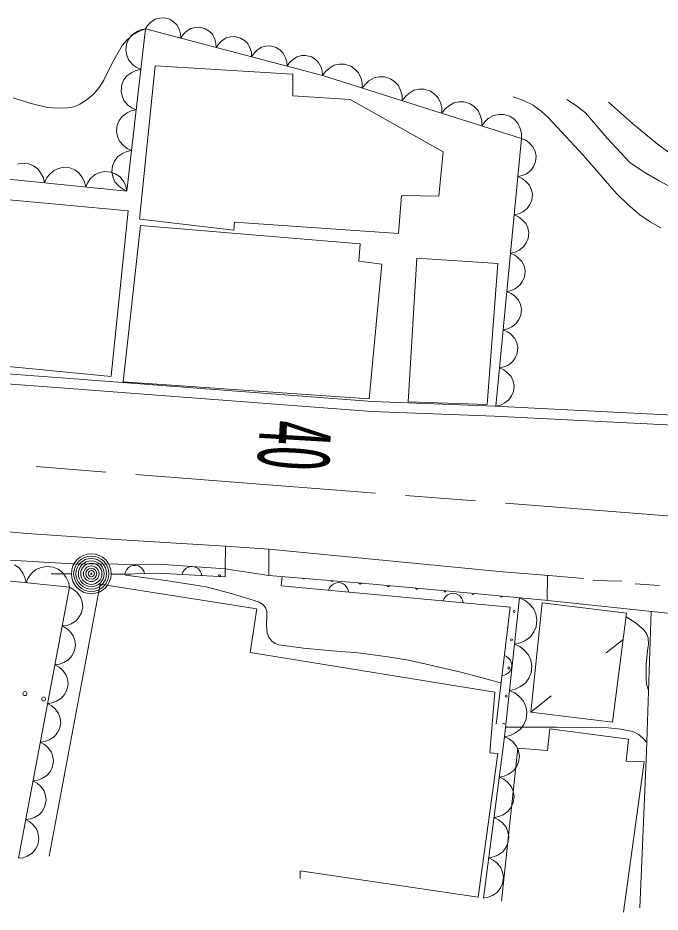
# Model space of a CAD drawing. Units: millimetres, scale not verified. Extents: x 40000 to 680000, y 20000 to 380000.
# Drawn here: x 97158 to 129221, y 282609 to 327217 of the extents above; entities that cross this region are included whole.
import ezdxf
from ezdxf.enums import TextEntityAlignment as Align

# ---------------------------------------------------------------- set-up
doc = ezdxf.new("R2010")
doc.units = ezdxf.units.MM
doc.header["$LTSCALE"] = 1000
doc.linetypes.add('CHAIN', pattern=[18.5, 12, -1.5, 3.5, -1.5])
doc.layers.add('S-BGD', color=7, linetype='Continuous', lineweight=13)
doc.styles.add('ＭＳ ゴシック', font='')
doc.styles.get('ＭＳ ゴシック').set_extended_font_data('MS Gothic')

msp = doc.modelspace()

# ---------------------------------------------------------------- linework, layer by layer
at = {"layer": 'S-BGD'}
for p, q in [((103796, 327002), (103649, 326856)), ((104020, 327151), (103796, 327002)), ((104242, 327206), (104020, 327151)), ((104468, 327217), (104242, 327206)), ((104742, 327145), (104468, 327217)), ((104932, 327023), (104742, 327145)), ((105098, 326866), (104932, 327023)), ((102602, 318577), (103524, 326672)), ((102905, 326379), (103198, 326543)), ((103283, 326622), (103072, 326523)), ((103198, 326543), (103524, 326672)), ((103524, 326672), (103283, 326622)), ((103649, 326856), (103524, 326672)), ((103524, 326672), (112366, 324335)), ((105219, 326626), (105098, 326866)), ((105280, 326425), (105219, 326626)), ((105564, 326535), (105417, 326389)), ((105788, 326684), (105564, 326535)), ((106011, 326738), (105788, 326684)), ((106236, 326750), (106011, 326738)), ((106510, 326677), (106236, 326750)), ((106700, 326556), (106510, 326677)), ((106867, 326398), (106700, 326556)), ((102366, 325841), (102611, 326129)), ((102680, 326143), (102577, 325914)), ((102611, 326129), (102905, 326379)), ((102826, 326352), (102680, 326143)), ((103072, 326523), (102826, 326352)), ((105293, 326204), (105280, 326425)), ((105417, 326389), (105293, 326204)), ((106988, 326158), (106867, 326398)), ((107048, 325958), (106988, 326158)), ((107557, 326216), (107333, 326067)), ((107779, 326271), (107557, 326216)), ((108005, 326282), (107779, 326271)), ((108279, 326210), (108005, 326282)), ((108469, 326088), (108279, 326210)), ((108635, 325931), (108469, 326088)), ((101881, 324988), (102366, 325841)), ((102577, 325914), (102541, 325600)), ((107061, 325737), (107048, 325958)), ((107185, 325922), (107061, 325737)), ((107333, 326067), (107185, 325922)), ((108756, 325691), (108635, 325931)), ((108817, 325490), (108756, 325691)), ((109325, 325749), (109101, 325600)), ((109548, 325803), (109325, 325749)), ((109773, 325815), (109548, 325803)), ((110047, 325742), (109773, 325815)), ((110237, 325621), (110047, 325742)), ((102541, 325600), (102590, 325354)), ((102590, 325354), (102686, 325117)), ((108829, 325269), (108817, 325490)), ((108954, 325454), (108829, 325269)), ((109101, 325600), (108954, 325454)), ((110404, 325463), (110237, 325621)), ((110525, 325223), (110404, 325463)), ((110585, 325023), (110525, 325223)), ((111094, 325281), (110870, 325132)), ((111316, 325336), (111094, 325281)), ((111541, 325347), (111316, 325336)), ((111816, 325275), (111541, 325347)), ((112006, 325154), (111816, 325275)), ((101449, 324106), (101881, 324988)), ((102686, 325117), (102886, 324894)), ((102886, 324894), (103070, 324756)), ((103070, 324756), (103293, 324648)), ((103237, 317170), (104012, 324820)), ((104012, 324820), (110889, 324403)), ((110598, 324802), (110585, 325023)), ((110722, 324987), (110598, 324802)), ((110870, 325132), (110722, 324987)), ((112172, 324996), (112006, 325154)), ((112293, 324756), (112172, 324996)), ((112354, 324555), (112293, 324756)), ((112956, 324853), (112693, 324696)), ((113212, 324904), (112956, 324853)), ((113469, 324905), (113212, 324904)), ((113777, 324808), (113469, 324905)), ((113987, 324660), (113777, 324808)), ((102596, 324328), (102449, 324119)), ((102841, 324500), (102596, 324328)), ((103052, 324599), (102841, 324500)), ((103293, 324648), (103052, 324599)), ((110889, 324403), (110888, 323331)), ((112366, 324335), (112354, 324555)), ((112518, 324538), (112366, 324335)), ((112366, 324335), (122303, 321207)), ((112693, 324696), (112518, 324538)), ((114168, 324472), (113987, 324660)), ((114293, 324192), (114168, 324472)), ((101220, 323747), (101449, 324106)), ((102346, 323890), (102310, 323576)), ((102449, 324119), (102346, 323890)), ((114351, 323961), (114293, 324192)), ((114354, 323709), (114351, 323961)), ((114505, 323913), (114354, 323709)), ((114680, 324070), (114505, 323913)), ((114943, 324228), (114680, 324070)), ((115199, 324279), (114943, 324228)), ((115456, 324280), (115199, 324279)), ((115764, 324183), (115456, 324280)), ((115974, 324035), (115764, 324183)), ((116155, 323847), (115974, 324035)), ((100621, 323144), (100944, 323426)), ((100944, 323426), (101220, 323747)), ((102310, 323576), (102359, 323330)), ((116280, 323567), (116155, 323847)), ((116339, 323336), (116280, 323567)), ((116668, 323445), (116493, 323287)), ((116930, 323603), (116668, 323445)), ((117186, 323653), (116930, 323603)), ((117443, 323654), (117186, 323653)), ((117752, 323557), (117443, 323654)), ((117962, 323409), (117752, 323557)), ((118143, 323221), (117962, 323409)), ((96915, 323221), (97761, 322959)), ((100258, 322908), (100621, 323144)), ((102359, 323330), (102455, 323094)), ((102455, 323094), (102655, 322871)), ((110888, 323331), (113746, 323152)), ((113746, 323152), (118390, 320532)), ((116341, 323084), (116339, 323336)), ((116493, 323287), (116341, 323084)), ((118268, 322942), (118143, 323221)), ((118918, 322977), (118655, 322820)), ((119174, 323028), (118918, 322977)), ((119431, 323029), (119174, 323028)), ((119739, 322932), (119431, 323029)), ((122400, 323089), (121881, 323277)), ((122881, 322856), (122400, 323089)), ((124565, 323149), (125051, 322838)), ((126645, 323018), (127838, 321952)), ((97761, 322959), (98630, 322754)), ((98630, 322754), (99137, 322710)), ((99137, 322710), (99655, 322726)), ((99655, 322726), (99965, 322788)), ((99965, 322788), (100258, 322908)), ((102822, 322575), (102610, 322476)), ((102655, 322871), (102839, 322732)), ((103063, 322625), (102822, 322575)), ((102839, 322732), (103063, 322625)), ((118326, 322710), (118268, 322942)), ((118328, 322458), (118326, 322710)), ((118480, 322662), (118328, 322458)), ((118655, 322820), (118480, 322662)), ((119949, 322784), (119739, 322932)), ((120130, 322596), (119949, 322784)), ((120255, 322316), (120130, 322596)), ((123284, 322569), (122881, 322856)), ((123647, 322238), (123284, 322569)), ((125051, 322838), (125498, 322479)), ((102219, 322096), (102116, 321866)), ((102365, 322304), (102219, 322096)), ((102610, 322476), (102365, 322304)), ((120313, 322085), (120255, 322316)), ((120316, 321833), (120313, 322085)), ((120643, 322194), (120467, 322036)), ((120905, 322352), (120643, 322194)), ((121161, 322402), (120905, 322352)), ((121418, 322403), (121161, 322402)), ((121726, 322306), (121418, 322403)), ((121936, 322158), (121726, 322306)), ((122117, 321970), (121936, 322158)), ((125371, 320363), (123647, 322238)), ((125498, 322479), (126584, 321222)), ((102116, 321866), (102080, 321553)), ((120467, 322036), (120316, 321833)), ((122242, 321691), (122117, 321970)), ((122301, 321459), (122242, 321691)), ((127838, 321952), (129069, 320933)), ((102080, 321553), (102129, 321306)), ((102129, 321306), (102225, 321070)), ((122303, 321207), (121020, 307843)), ((122303, 321207), (122301, 321459)), ((122515, 321110), (122303, 321207)), ((126584, 321222), (127710, 320010)), ((102225, 321070), (102425, 320847)), ((102425, 320847), (102609, 320708)), ((122691, 320982), (122515, 321110)), ((122883, 320776), (122691, 320982)), ((122978, 320555), (122883, 320776)), ((129069, 320933), (129882, 320337)), ((102380, 320453), (102135, 320281)), ((102591, 320552), (102380, 320453)), ((102832, 320601), (102591, 320552)), ((102609, 320708), (102832, 320601)), ((118390, 320532), (118181, 318329)), ((123028, 320324), (122978, 320555)), ((122999, 320028), (123028, 320324)), ((127048, 318451), (125371, 320363)), ((86140, 320210), (102602, 318577)), ((97384, 319968), (97134, 319915)), ((97703, 319936), (97384, 319968)), ((97937, 319835), (97703, 319936)), ((101885, 319843), (101849, 319529)), ((101988, 320072), (101885, 319843)), ((102135, 320281), (101988, 320072)), ((122906, 319810), (122999, 320028)), ((127710, 320010), (128421, 319525)), ((98151, 319689), (97937, 319835)), ((98329, 319443), (98151, 319689)), ((98433, 319230), (98329, 319443)), ((98730, 319403), (98592, 319214)), ((98953, 319609), (98730, 319403)), ((99192, 319710), (98953, 319609)), ((99441, 319764), (99192, 319710)), ((99760, 319732), (99441, 319764)), ((99995, 319631), (99760, 319732)), ((100209, 319485), (99995, 319631)), ((100387, 319239), (100209, 319485)), ((101011, 319405), (100788, 319199)), ((101250, 319506), (101011, 319405)), ((101499, 319560), (101250, 319506)), ((101818, 319528), (101499, 319560)), ((102052, 319427), (101818, 319528)), ((101849, 319529), (101898, 319283)), ((102266, 319281), (102052, 319427)), ((122346, 319349), (122543, 319445)), ((122543, 319445), (122771, 319611)), ((122771, 319611), (122906, 319810)), ((128421, 319525), (129173, 319086)), ((84373, 319303), (102667, 317590)), ((98486, 318986), (98433, 319230)), ((98592, 319214), (98486, 318986)), ((100490, 319026), (100387, 319239)), ((100544, 318782), (100490, 319026)), ((100650, 319010), (100544, 318782)), ((100788, 319199), (100650, 319010)), ((101898, 319283), (101994, 319046)), ((101994, 319046), (102194, 318824)), ((102445, 319035), (102266, 319281)), ((102548, 318822), (102445, 319035)), ((122120, 319298), (122346, 319349)), ((122332, 319201), (122120, 319298)), ((122508, 319073), (122332, 319201)), ((122700, 318867), (122508, 319073)), ((129173, 319086), (130357, 318449)), ((102194, 318824), (102378, 318685)), ((102378, 318685), (102602, 318577)), ((102602, 318577), (102548, 318822)), ((122794, 318646), (122700, 318867)), ((122844, 318415), (122794, 318646)), ((116306, 318359), (116157, 316454)), ((118181, 318329), (116306, 318359)), ((122723, 317901), (122816, 318119)), ((122816, 318119), (122844, 318415)), ((127614, 317900), (127048, 318451)), ((122360, 317536), (122588, 317702)), ((122588, 317702), (122723, 317901)), ((128215, 317400), (127614, 317900)), ((102667, 317590), (101811, 309364)), ((107940, 316633), (103267, 317170)), ((121937, 317389), (122163, 317440)), ((122149, 317292), (121937, 317389)), ((122324, 317164), (122149, 317292)), ((122163, 317440), (122360, 317536)), ((122516, 316958), (122324, 317164)), ((128726, 317042), (128215, 317400)), ((102420, 309067), (103284, 316866)), ((103284, 316866), (114241, 315944)), ((107970, 317020), (107940, 316633)), ((116157, 316454), (107970, 317020)), ((122611, 316737), (122516, 316958)), ((122661, 316506), (122611, 316737)), ((129260, 316740), (128726, 317042)), ((122632, 316210), (122661, 316506)), ((114241, 315944), (114175, 315088)), ((122405, 315793), (122539, 315992)), ((122539, 315992), (122632, 316210)), ((121753, 315480), (121980, 315531)), ((121965, 315383), (121753, 315480)), ((122141, 315255), (121965, 315383)), ((121980, 315531), (122177, 315627)), ((122177, 315627), (122405, 315793)), ((114175, 315088), (115327, 314924)), ((117067, 315230), (116636, 308072)), ((121114, 314966), (117067, 315230)), ((120586, 307928), (121114, 314966)), ((122333, 315049), (122141, 315255)), ((122427, 314828), (122333, 315049)), ((115327, 314924), (114701, 308211)), ((122478, 314596), (122427, 314828)), ((122449, 314300), (122478, 314596)), ((122221, 313884), (122356, 314083)), ((122356, 314083), (122449, 314300)), ((121570, 313571), (121796, 313621)), ((121796, 313621), (121993, 313718)), ((121993, 313718), (122221, 313884)), ((121782, 313473), (121570, 313571)), ((121958, 313346), (121782, 313473)), ((122150, 313139), (121958, 313346)), ((122244, 312918), (122150, 313139)), ((122294, 312687), (122244, 312918)), ((122173, 312174), (122266, 312391)), ((122266, 312391), (122294, 312687)), ((121810, 311809), (122038, 311975)), ((122038, 311975), (122173, 312174)), ((121386, 311662), (121613, 311712)), ((121599, 311564), (121386, 311662)), ((121774, 311437), (121599, 311564)), ((121613, 311712), (121810, 311809)), ((121966, 311230), (121774, 311437)), ((101811, 309331), (83878, 311044)), ((122061, 311009), (121966, 311230)), ((122111, 310778), (122061, 311009)), ((121989, 310265), (122082, 310482)), ((122082, 310482), (122111, 310778)), ((99323, 309262), (87659, 310117)), ((121627, 309900), (121855, 310066)), ((121855, 310066), (121989, 310265)), ((99286, 308764), (87623, 309619)), ((121203, 309753), (121430, 309803)), ((121415, 309655), (121203, 309753)), ((121591, 309527), (121415, 309655)), ((121430, 309803), (121627, 309900)), ((114856, 308087), (99323, 309262)), ((121783, 309321), (121591, 309527)), ((121877, 309100), (121783, 309321)), ((114827, 307587), (99286, 308764)), ((114701, 308211), (102420, 309067)), ((121927, 308869), (121877, 309100)), ((121899, 308573), (121927, 308869)), ((121671, 308157), (121806, 308356)), ((121806, 308356), (121899, 308573)), ((120971, 307846), (114856, 308087)), ((116636, 308072), (120586, 307928)), ((139705, 306910), (120971, 307846)), ((121020, 307843), (121246, 307894)), ((121246, 307894), (121443, 307991)), ((121443, 307991), (121671, 308157)), ((120951, 307346), (114827, 307587)), ((139680, 306411), (120951, 307346)), ((97606, 301490), (87954, 302377)), ((102058, 301197), (97606, 301490)), ((107523, 300867), (102058, 301197)), ((107501, 299729), (107523, 300867)), ((107523, 300867), (109694, 300722)), ((109694, 300722), (109693, 299408)), ((121374, 299583), (109694, 300722)), ((95678, 300227), (99905, 299990)), ((88881, 299950), (99738, 298813)), ((97217, 299785), (96991, 299941)), ((97403, 299524), (97217, 299785)), ((98316, 299802), (98063, 299697)), ((98580, 299857), (98316, 299802)), ((98916, 299822), (98580, 299857)), ((99163, 299713), (98916, 299822)), ((99905, 299990), (104452, 299956)), ((102582, 299690), (102674, 299802)), ((102674, 299802), (102782, 299865)), ((102782, 299865), (102899, 299903)), ((102899, 299903), (103054, 299907)), ((103054, 299907), (103172, 299875)), ((103172, 299875), (103284, 299818)), ((103284, 299818), (103384, 299710)), ((104452, 299956), (107501, 299729)), ((105560, 299765), (105673, 299819)), ((105673, 299819), (105792, 299848)), ((105792, 299848), (105947, 299839)), ((105947, 299839), (106063, 299798)), ((106063, 299798), (106169, 299732)), ((97511, 299299), (97403, 299524)), ((97827, 299480), (97680, 299281)), ((98063, 299697), (97827, 299480)), ((99823, 299488), (98823, 299488)), ((99388, 299558), (99163, 299713)), ((99575, 299297), (99388, 299558)), ((104182, 299518), (101791, 299457)), ((101823, 299473), (102822, 299459)), ((102487, 299475), (102524, 299591)), ((102524, 299591), (102582, 299690)), ((102537, 299419), (104552, 299156)), ((103384, 299710), (103446, 299614)), ((103446, 299614), (103487, 299500)), ((107512, 299336), (104182, 299518)), ((105348, 299454), (105394, 299567)), ((105394, 299567), (105459, 299661)), ((105459, 299661), (105560, 299765)), ((106169, 299732), (106261, 299617)), ((106261, 299617), (106315, 299516)), ((106315, 299516), (106346, 299399)), ((107512, 299336), (107501, 299729)), ((107501, 299729), (109693, 299408)), ((109693, 299408), (114332, 299023)), ((110310, 298885), (110347, 299354)), ((123657, 299394), (121374, 299583)), ((123590, 299400), (123576, 298155)), ((125391, 299257), (123657, 299394)), ((97567, 299041), (97511, 299299)), ((97680, 299281), (97567, 299041)), ((98721, 285397), (101272, 298975)), ((99683, 299072), (99575, 299297)), ((99738, 298813), (99683, 299072)), ((101272, 298975), (109081, 297731)), ((104552, 299156), (106562, 298831)), ((121741, 297828), (110310, 298885)), ((112789, 298869), (112894, 298970)), ((112894, 298970), (113009, 299020)), ((113009, 299020), (113129, 299044)), ((113129, 299044), (113284, 299029)), ((113284, 299029), (113397, 298984)), ((113397, 298984), (113501, 298914)), ((113501, 298914), (113588, 298795)), ((114332, 299023), (119593, 298529)), ((127302, 299113), (125872, 299154)), ((129182, 298908), (127969, 298990)), ((99738, 298813), (97182, 285295)), ((99946, 298694), (99738, 298813)), ((100113, 298548), (99946, 298694)), ((100290, 298319), (100113, 298548)), ((106562, 298831), (107870, 298493)), ((107870, 298493), (109171, 298094)), ((112670, 298667), (112721, 298778)), ((112721, 298778), (112789, 298869)), ((113588, 298795), (113639, 298693)), ((113639, 298693), (113666, 298575)), ((118504, 298341), (118609, 298442)), ((118609, 298442), (118724, 298491)), ((118724, 298491), (118844, 298515)), ((118844, 298515), (118999, 298501)), ((118999, 298501), (119113, 298455)), ((119113, 298455), (119217, 298386)), ((119593, 298529), (123458, 298168)), ((100366, 298085), (100290, 298319)), ((100395, 297844), (100366, 298085)), ((109171, 298094), (109366, 297970)), ((118385, 298139), (118436, 298249)), ((118436, 298249), (118504, 298341)), ((119217, 298386), (119304, 298267)), ((119304, 298267), (119354, 298164)), ((119354, 298164), (119381, 298046)), ((122201, 298285), (121459, 291357)), ((122457, 298164), (122201, 298285)), ((122668, 298007), (122457, 298164)), ((122898, 297755), (122668, 298007)), ((123325, 298030), (122759, 292590)), ((127546, 297529), (123325, 298030)), ((123458, 298168), (130883, 297388)), ((100223, 297332), (100338, 297545)), ((100338, 297545), (100395, 297844)), ((109081, 297731), (108762, 295563)), ((109366, 297970), (109519, 297803)), ((109519, 297803), (109584, 297603)), ((109584, 297603), (109593, 297374)), ((121037, 291990), (121741, 297828)), ((123009, 297486), (122898, 297755)), ((128776, 297609), (128538, 290629)), ((99819, 296993), (100067, 297141)), ((100067, 297141), (100223, 297332)), ((109593, 297374), (109567, 296959)), ((123067, 297205), (123009, 297486)), ((123028, 296847), (123067, 297205)), ((126849, 292089), (127546, 297529)), ((127522, 297341), (127970, 297053)), ((99373, 296882), (99609, 296913)), ((99581, 296763), (99373, 296882)), ((99748, 296616), (99581, 296763)), ((99609, 296913), (99819, 296993)), ((109567, 296959), (109603, 296546)), ((122913, 296585), (123028, 296847)), ((127970, 297053), (128389, 296709)), ((128389, 296709), (128534, 296514)), ((99925, 296388), (99748, 296616)), ((100000, 296153), (99925, 296388)), ((109603, 296546), (109690, 296325)), ((109690, 296325), (109839, 296120)), ((122469, 296148), (122747, 296346)), ((122747, 296346), (122913, 296585)), ((126535, 295543), (127376, 296200)), ((128534, 296514), (128622, 296297)), ((128622, 296297), (128637, 295982)), ((99973, 295614), (100030, 295913)), ((100030, 295913), (100000, 296153)), ((109839, 296120), (109997, 296002)), ((109997, 296002), (110190, 295934)), ((110190, 295934), (111424, 295770)), ((111424, 295770), (112663, 295667)), ((121954, 295976), (122229, 296034)), ((122209, 295855), (121954, 295976)), ((122420, 295698), (122209, 295855)), ((122229, 296034), (122469, 296148)), ((128637, 295982), (128592, 295655)), ((99702, 295210), (99858, 295400)), ((99858, 295400), (99973, 295614)), ((108762, 295563), (120967, 293586)), ((112663, 295667), (114145, 295536)), ((114145, 295536), (115631, 295344)), ((115631, 295344), (116666, 295175)), ((121449, 295406), (121558, 295352)), ((121558, 295352), (121648, 295281)), ((122650, 295446), (122420, 295698)), ((122762, 295177), (122650, 295446)), ((128592, 295655), (128524, 294966)), ((99008, 294951), (99244, 294981)), ((99215, 294832), (99008, 294951)), ((99244, 294981), (99454, 295062)), ((99454, 295062), (99702, 295210)), ((116666, 295175), (117690, 294947)), ((117690, 294947), (119274, 294583)), ((121648, 295281), (121745, 295173)), ((121745, 295173), (121792, 295057)), ((121792, 295057), (121813, 294936)), ((121813, 294936), (121794, 294782)), ((122819, 294896), (122762, 295177)), ((122781, 294538), (122819, 294896)), ((128524, 294966), (128516, 294275)), ((99383, 294685), (99215, 294832)), ((99559, 294457), (99383, 294685)), ((99635, 294222), (99559, 294457)), ((119274, 294583), (120843, 294161)), ((121448, 294436), (121329, 294413)), ((121552, 294484), (121448, 294436)), ((121672, 294568), (121552, 294484)), ((121745, 294670), (121672, 294568)), ((121794, 294782), (121745, 294670)), ((122665, 294276), (122781, 294538)), ((99608, 293682), (99665, 293982)), ((99665, 293982), (99635, 294222)), ((120843, 294161), (121062, 294092)), ((121062, 294092), (121282, 294023)), ((122221, 293839), (122499, 294037)), ((122499, 294037), (122665, 294276)), ((128516, 294275), (128537, 293989)), ((128537, 293989), (128618, 293717)), ((99493, 293469), (99608, 293682)), ((120967, 293586), (120712, 290558)), ((121706, 293666), (121981, 293725)), ((121962, 293546), (121706, 293666)), ((122173, 293389), (121962, 293546)), ((121981, 293725), (122221, 293839)), ((128618, 293717), (128630, 293690)), ((128630, 293690), (128641, 293662)), ((98878, 293050), (99089, 293130)), ((99089, 293130), (99337, 293279)), ((99337, 293279), (99493, 293469)), ((122403, 293136), (122173, 293389)), ((122514, 292867), (122403, 293136)), ((122759, 292590), (123788, 293395)), ((98643, 293020), (98878, 293050)), ((98850, 292900), (98643, 293020)), ((99017, 292754), (98850, 292900)), ((99194, 292525), (99017, 292754)), ((122572, 292587), (122514, 292867)), ((99270, 292291), (99194, 292525)), ((99299, 292050), (99270, 292291)), ((122417, 291967), (122533, 292229)), ((122533, 292229), (122572, 292587)), ((122759, 292590), (126849, 292089)), ((99128, 291538), (99243, 291751)), ((99243, 291751), (99299, 292050)), ((121509, 291829), (124076, 291841)), ((122252, 291728), (122417, 291967)), ((123599, 290676), (123717, 291758)), ((123717, 291758), (127644, 291240)), ((124076, 291841), (126641, 291794)), ((126641, 291794), (127260, 291738)), ((127260, 291738), (127865, 291620)), ((98723, 291199), (98971, 291347)), ((98971, 291347), (99128, 291538)), ((121459, 291357), (120403, 283303)), ((121459, 291357), (121734, 291415)), ((121680, 291246), (121459, 291357)), ((121734, 291415), (121974, 291530)), ((121974, 291530), (122252, 291728)), ((127865, 291620), (128121, 291491)), ((128121, 291491), (128341, 291311)), ((128341, 291311), (128449, 291196)), ((98277, 291088), (98513, 291119)), ((98485, 290969), (98277, 291088)), ((98652, 290823), (98485, 290969)), ((98513, 291119), (98723, 291199)), ((121861, 291105), (121680, 291246)), ((122057, 290879), (121861, 291105)), ((122148, 290642), (122057, 290879)), ((127644, 291240), (127527, 290135)), ((128449, 291196), (128553, 291077)), ((98829, 290594), (98652, 290823)), ((98905, 290360), (98829, 290594)), ((121126, 290526), (120137, 283355)), ((120712, 290558), (121126, 290526)), ((121294, 283151), (122118, 290794)), ((122118, 290794), (123599, 290676)), ((122193, 290395), (122148, 290642)), ((128538, 290629), (128208, 282821)), ((98878, 289820), (98934, 290119)), ((98934, 290119), (98905, 290360)), ((122045, 289857), (122152, 290083)), ((122152, 290083), (122193, 290395)), ((128420, 290111), (127385, 282609)), ((127527, 290135), (128420, 290111)), ((98606, 289416), (98762, 289607)), ((98762, 289607), (98878, 289820)), ((121648, 289484), (121895, 289651)), ((121895, 289651), (122045, 289857)), ((97912, 289157), (98148, 289188)), ((98120, 289038), (97912, 289157)), ((98148, 289188), (98358, 289268)), ((98358, 289268), (98606, 289416)), ((121195, 289344), (121436, 289389)), ((121416, 289233), (121195, 289344)), ((121597, 289091), (121416, 289233)), ((121436, 289389), (121648, 289484)), ((121793, 288866), (121597, 289091)), ((98287, 288891), (98120, 289038)), ((98464, 288663), (98287, 288891)), ((98540, 288428), (98464, 288663)), ((121884, 288628), (121793, 288866)), ((121929, 288382), (121884, 288628)), ((98512, 287889), (98569, 288188)), ((98569, 288188), (98540, 288428)), ((121888, 288070), (121929, 288382)), ((98397, 287675), (98512, 287889)), ((121631, 287638), (121781, 287843)), ((121781, 287843), (121888, 288070)), ((97783, 287256), (97993, 287337)), ((97993, 287337), (98241, 287485)), ((98241, 287485), (98397, 287675)), ((120931, 287330), (121172, 287375)), ((121152, 287219), (120931, 287330)), ((121172, 287375), (121384, 287470)), ((121384, 287470), (121631, 287638)), ((97547, 287226), (97783, 287256)), ((97755, 287107), (97547, 287226)), ((97922, 286960), (97755, 287107)), ((98099, 286732), (97922, 286960)), ((121333, 287078), (121152, 287219)), ((121529, 286852), (121333, 287078)), ((121620, 286615), (121529, 286852)), ((98174, 286497), (98099, 286732)), ((98204, 286257), (98174, 286497)), ((121665, 286369), (121620, 286615)), ((98032, 285744), (98147, 285957)), ((98147, 285957), (98204, 286257)), ((121517, 285830), (121624, 286056)), ((121624, 286056), (121665, 286369)), ((97628, 285405), (97876, 285554)), ((97876, 285554), (98032, 285744)), ((121120, 285457), (121367, 285624)), ((121367, 285624), (121517, 285830)), ((97182, 285295), (97418, 285325)), ((97418, 285325), (97628, 285405)), ((120667, 285317), (120908, 285362)), ((120888, 285206), (120667, 285317)), ((121069, 285064), (120888, 285206)), ((120908, 285362), (121120, 285457)), ((121264, 284839), (121069, 285064)), ((120137, 283355), (111245, 284663)), ((111245, 284663), (111245, 284280)), ((121356, 284602), (121264, 284839)), ((121401, 284355), (121356, 284602)), ((121360, 284043), (121401, 284355)), ((121103, 283611), (121253, 283816)), ((121253, 283816), (121360, 284043)), ((120403, 283303), (120644, 283348)), ((120644, 283348), (120856, 283443)), ((120856, 283443), (121103, 283611))]:
    msp.add_line(p, q, dxfattribs=at)
at = {"layer": 'S-BGD', "linetype": 'CHAIN'}
msp.add_line((66161, 307311), (163351, 299755), dxfattribs=at)
at = {"layer": 'S-BGD'}
for centre, radius in [((100823, 299488), 995), ((100823, 299488), 880), ((100823, 299488), 765), ((100823, 299488), 645), ((100823, 299488), 530), ((100823, 299488), 390), ((100823, 299488), 270), ((100823, 299488), 155), ((100823, 299488), 30), ((121928, 297603), 49.8), ((121798, 296195), 49.8), ((121668, 294787), 49.8), ((97512, 293509), 99.5), ((98448, 293242), 99.5), ((121538, 293378), 49.8)]:
    msp.add_circle(centre, radius, dxfattribs=at)
for centre, start, end in [((107222, 299387), 311.3519, 222.3921), ((111431, 299283), 198.2838, 332.2329), ((112840, 299153), 182.3686, 348.1481), ((114248, 299023), 167.0032, 3.5135), ((115656, 298893), 167.8469, 1.4147), ((117064, 298763), 170.3784, 358.8833), ((118473, 298633), 172.9015, 356.3601), ((119881, 298502), 175.2811, 354.0388), ((121289, 298372), 176.9738, 352.346), ((121407, 291970), 23.4643, 156.5235)]:
    msp.add_arc(centre, 49.8, start, end, dxfattribs=at)

# ---------------------------------------------------------------- texts
at = {"layer": 'S-BGD', "style": 'ＭＳ ゴシック', "width": 0.5}
msp.add_text('40', height=3666, rotation=266.7, dxfattribs=at).set_placement((108160, 307287), align=Align.BOTTOM_LEFT)

doc.saveas('drawing.dxf')
